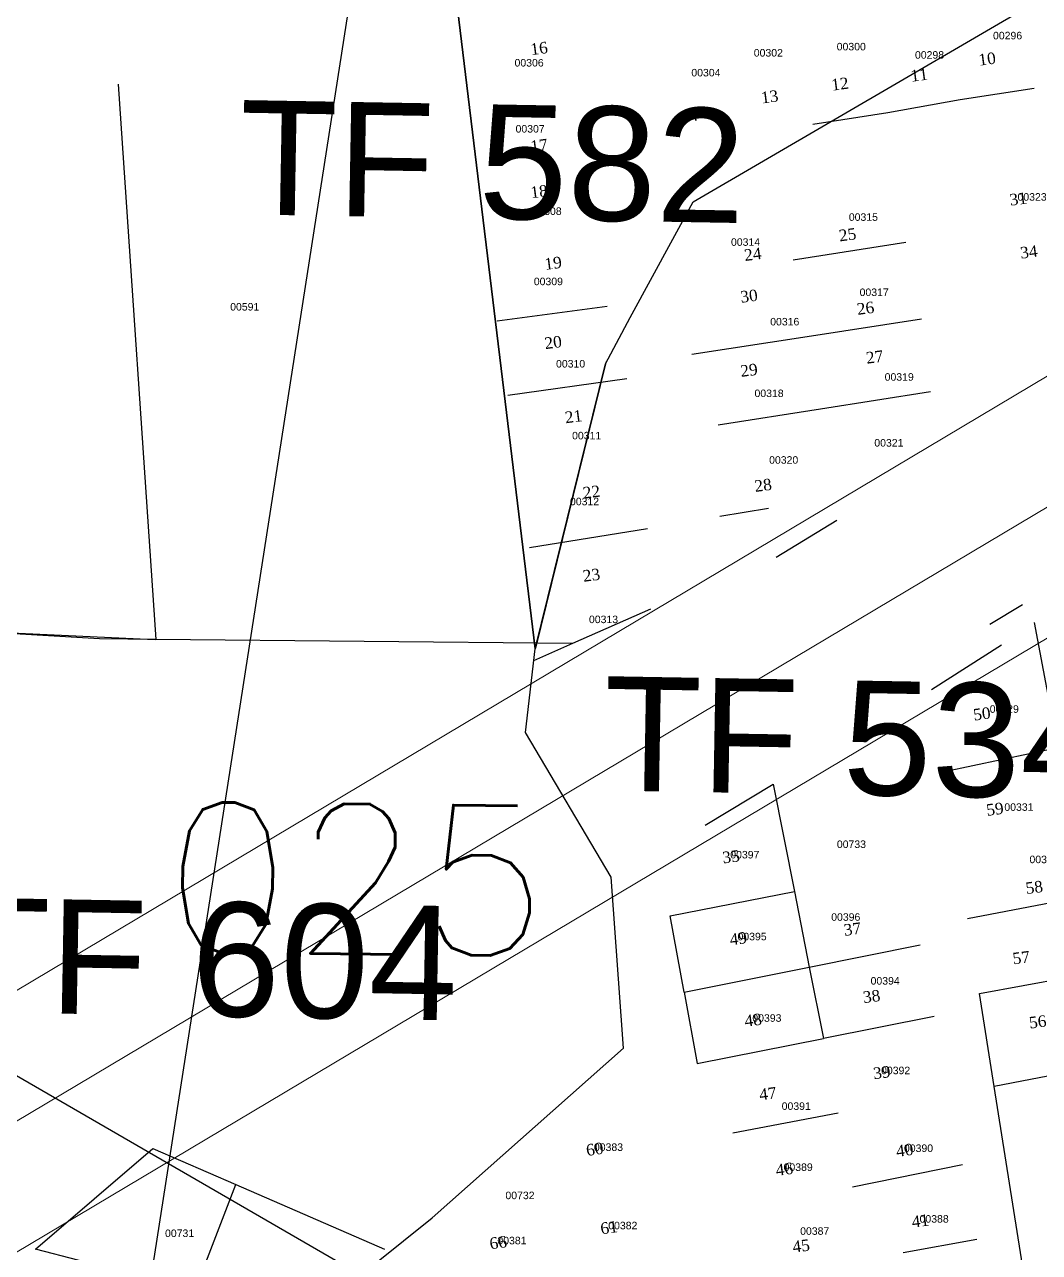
# Model space of a CAD drawing. Header units: metres. Extents: x 0 to 1324930, y 0 to 1631912.
# Drawn here: x 253725 to 253860.4, y 1629217.9 to 1629381.7 of the extents above; entities that cross this region are included whole.
import ezdxf
from ezdxf.enums import TextEntityAlignment as Align

# ---------------------------------------------------------------- set-up
doc = ezdxf.new("R2010")
doc.units = ezdxf.units.M
doc.header["$MEASUREMENT"] = 0
for name, color, linetype in [('A_revoir_geometrie_aberrante', 7, 'Continuous'), ('limites_parcelles', 7, 'Continuous'), ('limites_sections', 7, 'Continuous'), ('limites_tf', 7, 'Continuous'), ('numero_lot', 7, 'Continuous'), ('numero_parcelle', 7, 'Continuous')]:
    doc.layers.add(name, color=color, linetype=linetype)
doc.layers.add('emprise_ht_pik_rufisque', color=7, linetype='Continuous', lineweight=0)
doc.layers.add('Numero_TF', color=7, linetype='Continuous', lineweight=0)
doc.layers.add('Lignes HT Vectorisées', color=6, linetype='Continuous', lineweight=0, true_color=0xff00ff)
doc.styles.add('Style-Arial', font='arial.ttf')
doc.styles.add('Style-FANCY', font='times.ttf')
doc.styles.add('Style-txt', font='txt.shx')

msp = doc.modelspace()

# ---------------------------------------------------------------- linework, layer by layer
at = {"layer": 'A_revoir_geometrie_aberrante'}
for p in [(253990.77553, 1630812.68852), (253990.77547, 1630812.68846)]:
    msp.add_line(p, (0, 0), dxfattribs=at)
at = {"layer": 'emprise_ht_pik_rufisque', "color": 1}
for p, q in [((253667.47179, 1629219.23668), (253981.39673, 1629406.27601)), ((253996.83879, 1629380.55551), (253682.97305, 1629193.55183))]:
    msp.add_line(p, q, dxfattribs=at)
at = {"layer": 'Lignes HT Vectorisées', "color": 5, "flags": 128}
msp.add_lwpolyline([(252300.51846, 1628679.7793), (252535.31164, 1628633.24788), (252681.57693, 1628604.66946), (252988.81854, 1628790.47889), (253359.18328, 1629013.20574), (253675.22229, 1629206.39446), (253989.1178, 1629393.41569), (254273.85418, 1629565.67267)], dxfattribs=at)
at = {"layer": 'limites_parcelles'}
for p, q in [((253737.50631, 1629373.7145), (253742.53979, 1629299.67376)), ((253859.68653, 1629373.14467), (253849.80023, 1629371.63557)), ((253849.80023, 1629371.63557), (253840.15553, 1629369.90807)), ((253840.15553, 1629369.90807), (253830.14162, 1629368.37402)), ((253827.53405, 1629350.32054), (253842.54228, 1629352.66167)), ((253788.0427, 1629342.19158), (253802.71622, 1629344.1455)), ((253829.40714, 1629340.07802), (253844.67121, 1629342.4247)), ((253814.00314, 1629337.70982), (253829.40714, 1629340.07802)), ((253805.36317, 1629334.42961), (253789.46272, 1629332.21658)), ((253845.87004, 1629332.70981), (253831.17649, 1629330.40278)), ((253831.17649, 1629330.40278), (253817.52571, 1629328.25947)), ((253824.2258, 1629317.13134), (253817.75106, 1629316.08959)), ((253833.36662, 1629315.54749), (253825.26807, 1629310.59046)), ((253792.35019, 1629311.93332), (253808.10272, 1629314.48532)), ((253808.51589, 1629303.70602), (253798.08978, 1629299.12403)), ((253853.76951, 1629301.7214), (253858.11543, 1629304.33448)), ((253734.99811, 1629299.74839), (253707.27414, 1629301.37825)), ((253859.655, 1629301.96485), (253862.8251, 1629285.21437)), ((253742.53979, 1629299.67376), (253734.99811, 1629299.74839)), ((253798.08978, 1629299.12403), (253742.53979, 1629299.67376)), ((253798.08978, 1629299.12403), (253792.89084, 1629296.83924)), ((253845.96437, 1629292.99606), (253855.31211, 1629298.95489)), ((253862.8251, 1629285.21437), (253847.70144, 1629282.01803)), ((253815.79235, 1629274.8972), (253824.86891, 1629280.37497)), ((253824.86891, 1629280.37497), (253827.69002, 1629266.08008)), ((253811.13784, 1629262.84161), (253827.69002, 1629266.08008)), ((253827.69002, 1629266.08008), (253829.68139, 1629255.98954)), ((253850.79414, 1629262.47263), (253866.55473, 1629265.50742)), ((253812.99419, 1629252.62652), (253811.13784, 1629262.84161)), ((253829.68139, 1629255.98954), (253844.48915, 1629258.9738)), ((253812.99419, 1629252.62652), (253829.68139, 1629255.98954)), ((253829.68139, 1629255.98954), (253831.55849, 1629246.47805)), ((253852.37981, 1629252.45148), (253868.46244, 1629255.4273)), ((253812.99419, 1629252.62652), (253814.71761, 1629243.14292)), ((253854.34137, 1629240.05475), (253852.37981, 1629252.45148)), ((253846.32567, 1629249.40252), (253831.55849, 1629246.47805)), ((253814.71761, 1629243.14292), (253831.55849, 1629246.47805)), ((253870.76097, 1629243.28209), (253854.34137, 1629240.05475)), ((253859.88405, 1629205.02584), (253854.34137, 1629240.05475)), ((253833.52345, 1629236.52135), (253819.4799, 1629233.84622)), ((253726.46958, 1629218.37003), (253742.11071, 1629231.78579)), ((253742.11071, 1629231.78579), (253753.18591, 1629226.99078)), ((253835.46207, 1629226.69807), (253850.1127, 1629229.66595)), ((253747.7903, 1629212.95417), (253753.18591, 1629226.99078)), ((253753.18591, 1629226.99078), (253773.03901, 1629218.39537)), ((253852.02827, 1629219.68269), (253842.19407, 1629217.87356)), ((253738.13508, 1629215.35018), (253726.46958, 1629218.37003))]:
    msp.add_line(p, q, dxfattribs=at)
at = {"layer": 'limites_tf', "color": 5, "linetype": 'Continuous', "lineweight": 30}
for p, q in [((253802.49297, 1629336.44813), (253793.16101, 1629298.52246)), ((253769.87445, 1629214.89994), (253702.76567, 1629253.73736)), ((253769.87775, 1629214.90907), (253702.76897, 1629253.74649))]:
    msp.add_line(p, q, dxfattribs=at)
at = {"layer": 'limites_tf', "color": 5, "linetype": 'Continuous', "lineweight": 30, "flags": 128}
for points in [[(253906.49978, 1629411.75409), (253879.34392, 1629396.04665), (253890.38209, 1629341.03986), (253887.03128, 1629276.89626), (253879.24137, 1629236.17164), (253861.51087, 1629170.96146), (253850.90437, 1629109.68026), (253838.60743, 1629101.93554), (253776.39219, 1629137.70099), (253772.41174, 1629139.99525), (253762.57829, 1629192.05159), (253748.36586, 1629197.65381), (253779.40064, 1629222.53829), (253804.92597, 1629245.17998), (253803.26186, 1629268.00511), (253791.82704, 1629287.29399), (253793.14289, 1629298.45311), (253781.65439, 1629393.02522), (253906.49978, 1629411.75409)], [(253698.21755, 1629301.6818), (253721.29439, 1629300.63629), (253741.42931, 1629299.72407), (253742.53979, 1629299.67376)]]:
    msp.add_lwpolyline(points, dxfattribs=at)
msp.add_lwpolyline([(253906.49978, 1629411.75409), (253781.65439, 1629393.02522), (253793.14289, 1629298.45311), (253802.49297, 1629336.44813), (253805.79395, 1629342.59763), (253814.17518, 1629358.03474), (253879.34392, 1629396.04665), (253906.49978, 1629411.75409)], close=True, dxfattribs=at)
at = {"layer": 'limites_tf', "color": 5, "linetype": 'Continuous', "lineweight": 30}
msp.add_arc((253803.464, 1629336.2092), 1, 151.505972, 166.176466, dxfattribs=at)

# ---------------------------------------------------------------- texts
at = {"layer": 'limites_sections', "color": 3, "lineweight": 30, "style": 'Style-txt'}
msp.add_text('025', height=19.99996, rotation=359.3742, dxfattribs=at).set_placement((253769.25194, 1629267.74312), align=Align.MIDDLE_CENTER)
at = {"layer": 'numero_lot', "color": 7, "linetype": 'Continuous', "lineweight": 0, "style": 'Style-FANCY'}
for s, rotation, p in [('16', 7.443976, (253793.54299, 1629379.2696)), ('10', 7.443976, (253853.2984, 1629377.86056)), ('11', 7.443976, (253844.23959, 1629375.71744)), ('12', 7.443976, (253833.67099, 1629374.52411)), ('13', 7.443976, (253824.29561, 1629372.81934)), ('14', 7.443976, (253813.55655, 1629370.26221)), ('17', 7.443976, (253793.54299, 1629366.31342)), ('18', 7.443976, (253793.54299, 1629360.17629)), ('31', 7.443976, (253857.45373, 1629359.19411)), ('25', 7.443976, (253834.6868, 1629354.42533)), ('24', 7.443976, (253822.05179, 1629351.80905)), ('34', 7.443976, (253858.86448, 1629352.12216)), ('19', 7.443976, (253795.41807, 1629350.62963)), ('30', 7.443976, (253821.54388, 1629346.24596)), ('26', 7.443976, (253837.08022, 1629344.62818)), ('20', 7.443976, (253795.41807, 1629340.06012)), ('27', 7.443976, (253838.30475, 1629338.1153)), ('29', 7.443976, (253821.54388, 1629336.35835)), ('21', 7.443976, (253798.14545, 1629330.17251)), ('22', 7.443976, (253800.53191, 1629320.11442)), ('28', 7.443976, (253823.41896, 1629321.01551)), ('23', 7.443976, (253800.53191, 1629309.03348)), ('50', 7.357176, (253852.60306, 1629290.53024)), ('59', 7.357176, (253854.3437, 1629277.82583)), ('35', 7.443976, (253819.14491, 1629271.47951)), ('58', 7.357176, (253859.58499, 1629267.39693)), ('37', 7.443976, (253835.33568, 1629261.82307)), ('49', 7.443976, (253820.11174, 1629260.56554)), ('57', 7.357176, (253857.85174, 1629258.01462)), ('38', 7.443976, (253837.89075, 1629252.85698)), ('48', 7.443976, (253822.08896, 1629249.69732)), ('56', 7.357176, (253860.04886, 1629249.45808)), ('39', 7.443976, (253839.25623, 1629242.70643)), ('47', 7.443976, (253824.05043, 1629239.87201)), ('60', 8.049176, (253800.96074, 1629232.47814)), ('40', 7.443976, (253842.31123, 1629232.33742)), ('46', 7.443976, (253826.25677, 1629229.81051)), ('61', 8.049176, (253802.87004, 1629222.0262)), ('41', 7.443976, (253844.39075, 1629222.91373)), ('66', 8.049176, (253788.08436, 1629220.02285)), ('45', 7.443976, (253828.4941, 1629219.5801))]:
    msp.add_text(s, height=1.531889, rotation=rotation, dxfattribs=at).set_placement(p, align=Align.TOP_CENTER)
at = {"layer": 'numero_parcelle', "color": 5, "char_height": 1, "attachment_point": 1, "rotation": 0.0427999, "line_spacing_factor": 0.6, "style": 'Style-txt'}
for s, insert in [('\\fArial|b0|i0|c00|p39;00296', (253854.18708, 1629380.7124)), ('\\fArial|b0|i0|c00|p39;00300', (253833.33968, 1629379.23769)), ('\\fArial|b0|i0|c00|p39;00302', (253822.27948, 1629378.4126)), ('\\fArial|b0|i0|c00|p39;00298', (253843.77769, 1629378.13171)), ('\\fArial|b0|i0|c00|p39;00306', (253790.37372, 1629377.08221)), ('\\fArial|b0|i0|c00|p39;00304', (253813.95299, 1629375.76423)), ('\\fArial|b0|i0|c00|p39;00307', (253790.50944, 1629368.27695)), ('\\fArial|b0|i0|c00|p39;00323', (253857.45373, 1629359.19411)), ('\\fArial|b0|i0|c00|p39;00308', (253792.77269, 1629357.28978)), ('\\fArial|b0|i0|c00|p39;00315', (253834.95601, 1629356.50724)), ('\\fArial|b0|i0|c00|p39;00314', (253819.23867, 1629353.17432)), ('\\fArial|b0|i0|c00|p39;00309', (253792.94278, 1629347.92026)), ('\\fArial|b0|i0|c00|p39;00317', (253836.39453, 1629346.48237)), ('\\fArial|b0|i0|c00|p39;00591', (253752.44755, 1629344.54294)), ('\\fArial|b0|i0|c00|p39;00316', (253824.46942, 1629342.55805)), ('\\fArial|b0|i0|c00|p39;00310', (253795.90714, 1629336.94315)), ('\\fArial|b0|i0|c00|p39;00319', (253839.7341, 1629335.18743)), ('\\fArial|b0|i0|c00|p39;00318', (253822.37635, 1629333.00497)), ('\\fArial|b0|i0|c00|p39;00311', (253798.0473, 1629327.36606)), ('\\fArial|b0|i0|c00|p39;00321', (253838.35562, 1629326.40354)), ('\\fArial|b0|i0|c00|p39;00320', (253824.32577, 1629324.11723)), ('\\fArial|b0|i0|c00|p39;00312', (253797.76698, 1629318.57915)), ('\\fArial|b0|i0|c00|p39;00313', (253800.29754, 1629302.85863)), ('\\fArial|b0|i0|c00|p39;00329', (253853.74699, 1629290.90351)), ('\\fArial|b0|i0|c00|p39;00331', (253855.70021, 1629277.82859)), ('\\fArial|b0|i0|c00|p39;00733', (253833.36243, 1629272.87756)), ('\\fArial|b0|i0|c00|p39;00397', (253819.14491, 1629271.47951)), ('\\fArial|b0|i0|c00|p39;00333', (253859.04739, 1629270.84626)), ('\\fArial|b0|i0|c00|p39;00396', (253832.60637, 1629263.16499)), ('\\fArial|b0|i0|c00|p39;00395', (253820.11174, 1629260.56554)), ('\\fArial|b0|i0|c00|p39;00394', (253837.85808, 1629254.65695)), ('\\fArial|b0|i0|c00|p39;00393', (253822.08896, 1629249.69732)), ('\\fArial|b0|i0|c00|p39;00392', (253839.25623, 1629242.70643)), ('\\fArial|b0|i0|c00|p39;00391', (253826.00043, 1629237.9479)), ('\\fArial|b0|i0|c00|p39;00383', (253800.96074, 1629232.47814)), ('\\fArial|b0|i0|c00|p39;00390', (253842.31123, 1629232.33742)), ('\\fArial|b0|i0|c00|p39;00389', (253826.25677, 1629229.81051)), ('\\fArial|b0|i0|c00|p39;00732', (253789.15621, 1629226.04178)), ('\\fArial|b0|i0|c00|p39;00382', (253802.87004, 1629222.0262)), ('\\fArial|b0|i0|c00|p39;00388', (253844.39075, 1629222.91373)), ('\\fArial|b0|i0|c00|p39;00731', (253743.75761, 1629220.99839)), ('\\fArial|b0|i0|c00|p39;00387', (253828.46306, 1629221.29013)), ('\\fArial|b0|i0|c00|p39;00381', (253788.08436, 1629220.02285))]:
    msp.add_mtext(s, dxfattribs=dict(at, insert=insert))
at = {"layer": 'numero_tf', "color": 4, "linetype": 'Continuous', "lineweight": 0, "style": 'Style-Arial'}
for s, p in [('TF 582', (253753.57614, 1629356.3788)), ('TF 534', (253802.1521, 1629279.54884)), ('TF 604', (253715.24415, 1629250.04313))]:
    msp.add_text(s, height=15.24, rotation=359.0028, dxfattribs=at).set_placement(p)

doc.saveas('drawing.dxf')
